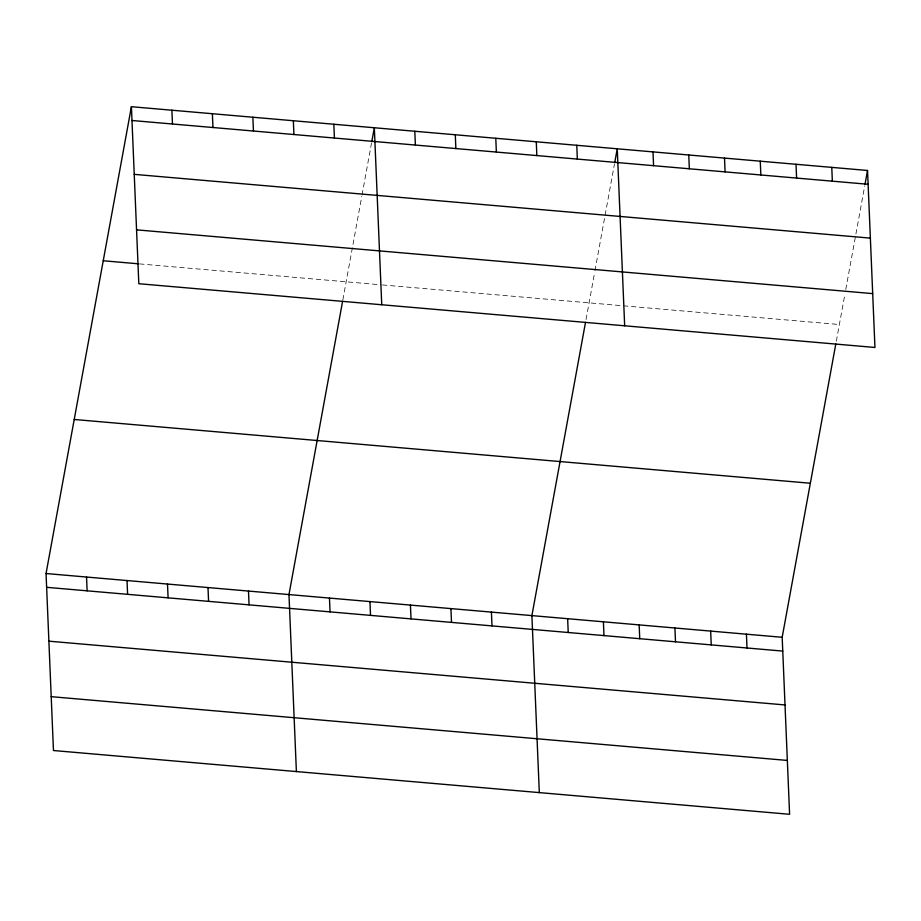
<?xml version="1.0" encoding="UTF-8"?>
<svg xmlns="http://www.w3.org/2000/svg" width="921" height="921" viewBox="0 0 921 921"><rect width="100%" height="100%" fill="white"/><g stroke="black" fill="none" stroke-linecap="round" stroke-linejoin="round"><path stroke-width="0.69" stroke-dasharray="4.61 3.45" d="M342.854 299.901L361.78 196.38M362.034 194.976L371.508 143.158M586.032 319.552L594.713 272.04M594.966 270.636L614.434 164.203M836.314 341.231L844.994 293.718M845.766 289.516L864.715 185.881M139.532 263.901L381.064 284.831M382.457 284.946L839.365 324.526"/><path stroke-width="1.38" d="M835.796 344.017L782.182 637.286L789.596 814.291L53.464 750.523L46.05 573.53L131.404 106.709L867.536 170.477L874.95 347.47L138.818 283.714L131.404 106.709M342.6 301.294L288.975 594.563L296.389 771.568M371.762 141.753L374.329 127.754L381.743 304.747M585.514 322.338L531.901 615.608L539.315 792.613M614.687 162.798L617.243 148.799L624.668 325.792M864.969 184.476L867.536 170.477M131.979 120.501L868.112 184.269M134.236 174.357L870.368 238.125M136.561 229.847L872.694 293.615M103.233 260.758L138.138 263.786M74.221 419.481L810.342 483.237M46.05 573.53L782.182 637.286M46.626 587.322L782.758 651.089M48.882 641.177L785.014 704.945M51.208 696.667L787.34 760.435M831.778 167.38L832.354 181.172M796.02 164.283L796.596 178.075M760.262 161.187L760.85 174.978M746.424 634.189L747 647.993M724.516 158.09L725.092 171.882M710.667 631.092L711.242 644.896M688.758 154.993L689.334 168.785M674.909 627.995L675.496 641.799M653.001 151.896L653.576 165.688M639.162 624.899L639.738 638.69M603.405 621.802L603.98 635.594M576.765 145.288L577.34 159.08M567.647 618.705L568.222 632.497M536.275 141.776L536.851 155.58M495.786 138.277L496.361 152.069M491.411 612.108L491.987 625.9M455.296 134.765L455.872 148.557M450.922 608.597L451.497 622.389M414.807 131.266L415.394 145.058M410.432 605.085L411.008 618.877M369.943 601.586L370.53 615.378M333.839 124.243L334.415 138.035M329.465 598.074L330.04 611.866M293.35 120.743L293.926 134.535M252.861 117.232L253.448 131.024M248.486 591.063L249.061 604.855M212.371 113.72L212.958 127.524M207.996 587.552L208.572 601.344M171.893 110.221L172.469 124.013M167.507 584.041L168.094 597.844M127.029 580.541L127.605 594.333M86.539 577.03L87.115 590.822"/></g></svg>
